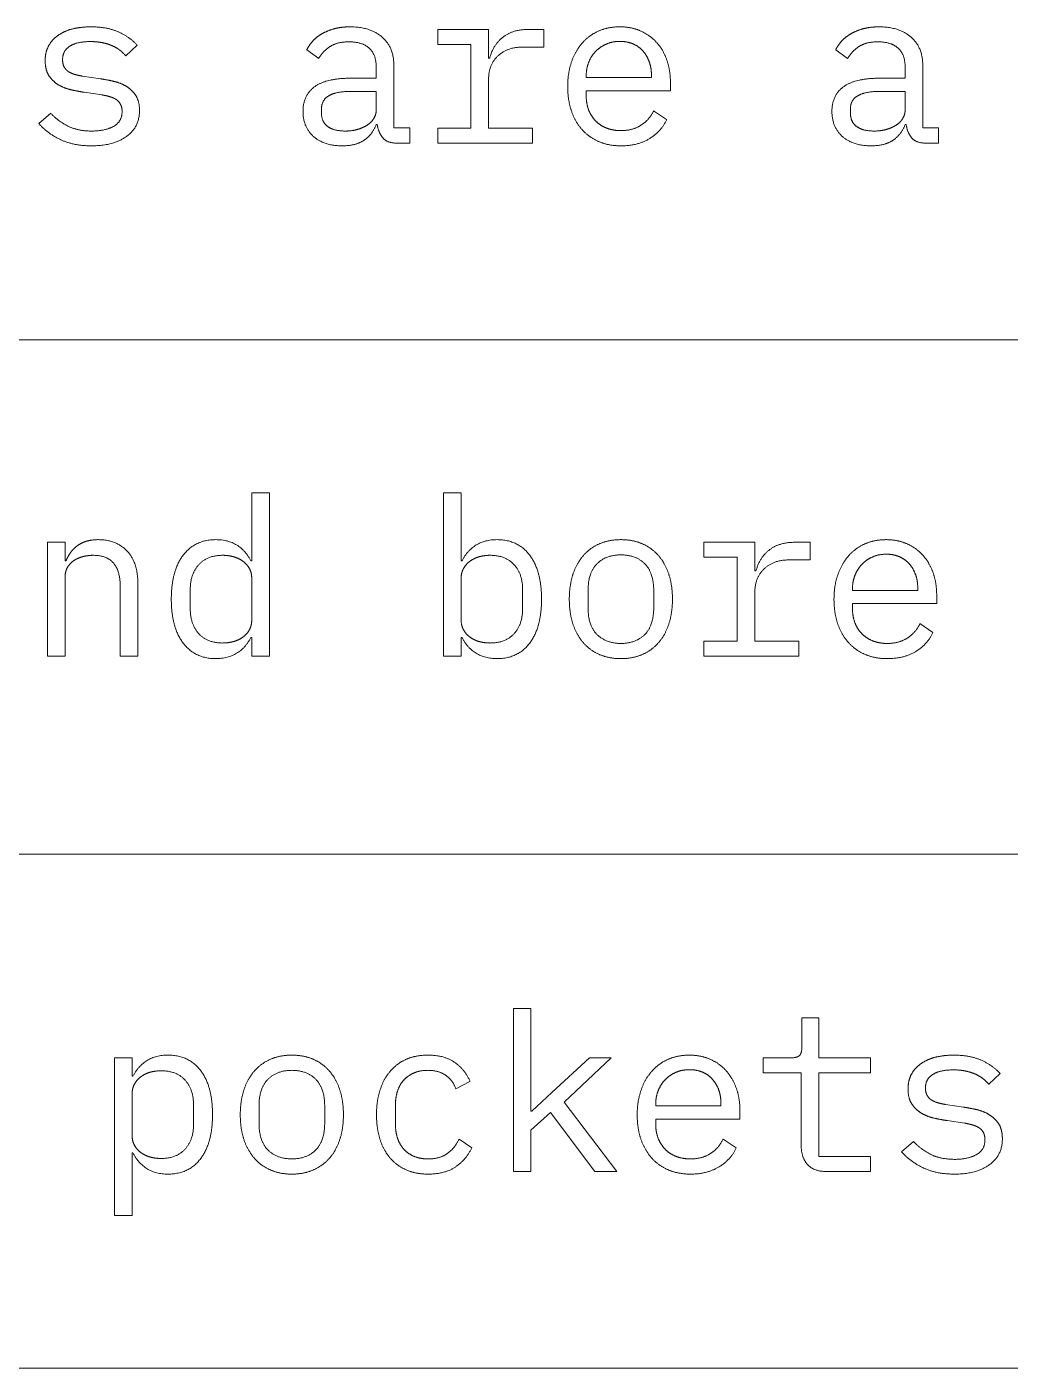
# Model space of a CAD drawing. Header units: millimetres. Extents: x 22 to 584, y 11 to 410.
# Drawn here: x 475.47 to 488.85, y 51.35 to 69.61 of the extents above; entities that cross this region are included whole.
import ezdxf

# ---------------------------------------------------------------- set-up
doc = ezdxf.new("R2010")
doc.units = ezdxf.units.MM
doc.layers.add('dims', color=7, linetype='Continuous', lineweight=5)

msp = doc.modelspace()

# ---------------------------------------------------------------- linework, layer by layer
at = {"layer": 'dims'}
for p, q in [((481.059, 69.576), (481.059, 69.372)), ((481.752, 69.576), (481.059, 69.576)), ((481.752, 69.186), (481.752, 69.576)), ((482.505, 69.576), (482.289, 69.576)), ((482.505, 69.336), (482.505, 69.576)), ((476.814, 69.216), (476.97, 69.363)), ((479.277, 69.3), (479.439, 69.18)), ((481.059, 69.372), (481.512, 69.372)), ((481.512, 69.372), (481.512, 68.232)), ((482.214, 69.336), (482.505, 69.336)), ((486.477, 69.3), (486.639, 69.18)), ((480.222, 69.066), (480.222, 68.913)), ((480.462, 68.238), (480.462, 69.09)), ((481.767, 69.186), (481.752, 69.186)), ((487.422, 69.066), (487.422, 68.913)), ((487.662, 68.238), (487.662, 69.09)), ((476.469, 68.904), (476.226, 68.94)), ((480.222, 68.913), (479.892, 68.913)), ((481.752, 68.232), (481.752, 68.901)), ((483.081, 68.922), (483.081, 68.943)), ((483.969, 68.922), (483.081, 68.922)), ((483.969, 68.955), (483.969, 68.922)), ((484.227, 68.742), (484.227, 68.856)), ((487.422, 68.913), (487.092, 68.913)), ((476.247, 68.721), (476.49, 68.685)), ((479.892, 68.733), (480.222, 68.733)), ((480.222, 68.733), (480.222, 68.478)), ((483.081, 68.742), (484.227, 68.742)), ((483.081, 68.67), (483.081, 68.742)), ((487.092, 68.733), (487.422, 68.733)), ((487.422, 68.733), (487.422, 68.478)), ((479.478, 68.436), (479.478, 68.499)), ((486.678, 68.436), (486.678, 68.499)), ((475.791, 68.436), (475.629, 68.295)), ((484.176, 68.349), (483.999, 68.469)), ((480.222, 68.28), (480.237, 68.28)), ((480.678, 68.238), (480.462, 68.238)), ((480.678, 68.028), (480.678, 68.238)), ((481.059, 68.232), (481.059, 68.028)), ((481.512, 68.232), (481.059, 68.232)), ((482.352, 68.232), (481.752, 68.232)), ((482.352, 68.028), (482.352, 68.232)), ((487.422, 68.28), (487.437, 68.28)), ((487.878, 68.238), (487.662, 68.238)), ((487.878, 68.028), (487.878, 68.238)), ((480.513, 68.028), (480.678, 68.028)), ((481.059, 68.028), (482.352, 68.028)), ((487.713, 68.028), (487.878, 68.028)), ((423.223, 65.35), (566.75, 65.35)), ((478.528, 63.266), (478.528, 62.342)), ((478.768, 63.266), (478.528, 63.266)), ((478.768, 61.046), (478.768, 63.266)), ((481.138, 63.266), (481.138, 61.046)), ((481.378, 63.266), (481.138, 63.266)), ((481.378, 62.342), (481.378, 63.266)), ((475.747, 62.594), (475.747, 61.046)), ((475.987, 62.594), (475.747, 62.594)), ((475.987, 62.342), (475.987, 62.594)), ((484.684, 62.594), (484.684, 62.39)), ((485.377, 62.594), (484.684, 62.594)), ((485.377, 62.204), (485.377, 62.594)), ((486.13, 62.594), (485.914, 62.594)), ((486.13, 62.354), (486.13, 62.594)), ((475.999, 62.342), (475.987, 62.342)), ((478.528, 62.342), (478.516, 62.342)), ((481.39, 62.342), (481.378, 62.342)), ((484.684, 62.39), (485.137, 62.39)), ((485.137, 62.39), (485.137, 61.25)), ((485.839, 62.354), (486.13, 62.354)), ((475.987, 61.046), (475.987, 62.12)), ((478.528, 62.099), (478.528, 61.541)), ((481.378, 61.541), (481.378, 62.099)), ((485.392, 62.204), (485.377, 62.204)), ((476.737, 61.997), (476.737, 61.046)), ((476.977, 61.046), (476.977, 62.039)), ((477.691, 61.688), (477.691, 61.952)), ((482.215, 61.952), (482.215, 61.688)), ((483.106, 61.709), (483.106, 61.931)), ((484, 61.931), (484, 61.709)), ((485.377, 61.25), (485.377, 61.919)), ((486.706, 61.94), (486.706, 61.961)), ((487.594, 61.94), (486.706, 61.94)), ((487.594, 61.973), (487.594, 61.94)), ((486.706, 61.76), (487.852, 61.76)), ((486.706, 61.688), (486.706, 61.76)), ((487.852, 61.76), (487.852, 61.874)), ((487.801, 61.367), (487.624, 61.487)), ((478.516, 61.298), (478.528, 61.298)), ((478.528, 61.298), (478.528, 61.046)), ((481.378, 61.298), (481.39, 61.298)), ((481.378, 61.046), (481.378, 61.298)), ((484.684, 61.25), (484.684, 61.046)), ((485.137, 61.25), (484.684, 61.25)), ((485.977, 61.25), (485.377, 61.25)), ((485.977, 61.046), (485.977, 61.25)), ((475.747, 61.046), (475.987, 61.046)), ((476.737, 61.046), (476.977, 61.046)), ((478.528, 61.046), (478.768, 61.046)), ((481.138, 61.046), (481.378, 61.046)), ((484.684, 61.046), (485.977, 61.046)), ((423.223, 58.35), (566.75, 58.35)), ((482.089, 56.248), (482.089, 54.028)), ((482.329, 56.248), (482.089, 56.248)), ((482.329, 54.847), (482.329, 56.248)), ((486.016, 56.122), (486.016, 55.717)), ((486.247, 56.122), (486.016, 56.122)), ((486.247, 55.576), (486.247, 56.122)), ((476.659, 55.576), (476.659, 53.428)), ((476.899, 55.576), (476.659, 55.576)), ((476.899, 55.324), (476.899, 55.576)), ((483.127, 55.576), (482.611, 55.102)), ((482.779, 54.97), (483.421, 55.576)), ((483.421, 55.576), (483.127, 55.576)), ((485.491, 55.576), (485.491, 55.372)), ((485.875, 55.576), (485.491, 55.576)), ((486.952, 55.576), (486.247, 55.576)), ((486.952, 55.372), (486.952, 55.576)), ((485.491, 55.372), (486.007, 55.372)), ((486.007, 55.372), (486.007, 54.382)), ((486.247, 55.372), (486.952, 55.372)), ((486.247, 54.232), (486.247, 55.372)), ((488.56, 55.216), (488.716, 55.363)), ((476.911, 55.324), (476.899, 55.324)), ((481.306, 55.153), (481.499, 55.255)), ((476.899, 54.523), (476.899, 55.081)), ((482.611, 55.102), (482.341, 54.847)), ((483.496, 54.028), (482.779, 54.97)), ((477.736, 54.934), (477.736, 54.67)), ((478.627, 54.691), (478.627, 54.913)), ((479.521, 54.913), (479.521, 54.691)), ((480.484, 54.67), (480.484, 54.934)), ((482.341, 54.847), (482.329, 54.847)), ((482.329, 54.589), (482.596, 54.832)), ((482.596, 54.832), (483.199, 54.028)), ((484.027, 54.922), (484.027, 54.943)), ((484.915, 54.922), (484.027, 54.922)), ((484.915, 54.955), (484.915, 54.922)), ((485.174, 54.742), (485.174, 54.856)), ((488.215, 54.904), (487.972, 54.94)), ((484.027, 54.742), (485.174, 54.742)), ((484.027, 54.67), (484.027, 54.742)), ((487.994, 54.721), (488.236, 54.685)), ((481.522, 54.352), (481.351, 54.469)), ((482.329, 54.028), (482.329, 54.589)), ((485.122, 54.349), (484.945, 54.469)), ((487.537, 54.436), (487.375, 54.295)), ((476.899, 54.28), (476.911, 54.28)), ((476.899, 53.428), (476.899, 54.28)), ((486.952, 54.232), (486.247, 54.232)), ((486.952, 54.028), (486.952, 54.232)), ((482.089, 54.028), (482.329, 54.028)), ((483.199, 54.028), (483.496, 54.028)), ((486.349, 54.028), (486.952, 54.028)), ((476.659, 53.428), (476.899, 53.428)), ((423.223, 51.35), (566.75, 51.35))]:
    msp.add_line(p, q, dxfattribs=at)
for points in [[(475.893, 69.496), (475.977, 69.555), (476.091, 69.584)], [(476.091, 69.584), (476.205, 69.612), (476.34, 69.612)], [(476.34, 69.612), (476.55, 69.612), (476.704, 69.546)], [(479.484, 69.517), (479.559, 69.561), (479.655, 69.586)], [(479.655, 69.586), (479.751, 69.612), (479.868, 69.612)], [(479.868, 69.612), (480.141, 69.612), (480.301, 69.474)], [(483.25, 69.555), (483.381, 69.612), (483.54, 69.612)], [(483.54, 69.612), (483.696, 69.612), (483.823, 69.555)], [(486.684, 69.517), (486.759, 69.561), (486.855, 69.586)], [(486.855, 69.586), (486.951, 69.612), (487.068, 69.612)], [(487.068, 69.612), (487.341, 69.612), (487.501, 69.474)], [(475.762, 69.352), (475.809, 69.438), (475.893, 69.496)], [(476.331, 69.411), (476.148, 69.411), (476.05, 69.348)], [(476.511, 69.393), (476.433, 69.411), (476.331, 69.411)], [(476.704, 69.546), (476.859, 69.48), (476.97, 69.363)], [(479.277, 69.3), (479.307, 69.36), (479.358, 69.417)], [(479.358, 69.417), (479.409, 69.474), (479.484, 69.517)], [(479.853, 69.408), (479.697, 69.408), (479.598, 69.346)], [(480.126, 69.322), (480.03, 69.408), (479.853, 69.408)], [(480.301, 69.474), (480.462, 69.336), (480.462, 69.09)], [(481.767, 69.186), (481.815, 69.369), (481.949, 69.472)], [(481.949, 69.472), (482.082, 69.576), (482.289, 69.576)], [(483.027, 69.391), (483.12, 69.498), (483.25, 69.555)], [(483.54, 69.414), (483.441, 69.414), (483.357, 69.378)], [(483.715, 69.381), (483.636, 69.414), (483.54, 69.414)], [(483.823, 69.555), (483.951, 69.498), (484.041, 69.397)], [(484.041, 69.397), (484.131, 69.297), (484.179, 69.159)], [(486.477, 69.3), (486.507, 69.36), (486.558, 69.417)], [(486.558, 69.417), (486.609, 69.474), (486.684, 69.517)], [(487.053, 69.408), (486.897, 69.408), (486.798, 69.346)], [(487.326, 69.322), (487.23, 69.408), (487.053, 69.408)], [(487.501, 69.474), (487.662, 69.336), (487.662, 69.09)], [(475.716, 69.15), (475.716, 69.267), (475.762, 69.352)], [(476.05, 69.348), (475.953, 69.285), (475.953, 69.165)], [(476.647, 69.346), (476.589, 69.375), (476.511, 69.393)], [(476.746, 69.283), (476.706, 69.318), (476.647, 69.346)], [(476.814, 69.216), (476.787, 69.249), (476.746, 69.283)], [(479.598, 69.346), (479.499, 69.285), (479.439, 69.18)], [(480.222, 69.066), (480.222, 69.237), (480.126, 69.322)], [(481.88, 69.216), (481.752, 69.096), (481.752, 68.901)], [(482.214, 69.336), (482.007, 69.336), (481.88, 69.216)], [(482.881, 69.135), (482.934, 69.285), (483.027, 69.391)], [(483.211, 69.279), (483.15, 69.216), (483.115, 69.13)], [(483.357, 69.378), (483.273, 69.342), (483.211, 69.279)], [(483.85, 69.286), (483.795, 69.348), (483.715, 69.381)], [(483.937, 69.141), (483.906, 69.225), (483.85, 69.286)], [(486.798, 69.346), (486.699, 69.285), (486.639, 69.18)], [(487.422, 69.066), (487.422, 69.237), (487.326, 69.322)], [(475.768, 68.946), (475.716, 69.024), (475.716, 69.15)], [(475.953, 69.165), (475.953, 69.105), (475.975, 69.064)], [(475.975, 69.064), (475.998, 69.024), (476.037, 69)], [(482.829, 68.799), (482.829, 68.985), (482.881, 69.135)], [(483.115, 69.13), (483.081, 69.045), (483.081, 68.943)], [(483.969, 68.955), (483.969, 69.057), (483.937, 69.141)], [(484.179, 69.159), (484.227, 69.021), (484.227, 68.856)], [(475.899, 68.821), (475.821, 68.868), (475.768, 68.946)], [(476.037, 69), (476.076, 68.976), (476.125, 68.962)], [(476.125, 68.962), (476.175, 68.949), (476.226, 68.94)], [(476.469, 68.904), (476.553, 68.892), (476.646, 68.871)], [(476.646, 68.871), (476.739, 68.85), (476.817, 68.804)], [(479.383, 68.796), (479.541, 68.913), (479.892, 68.913)], [(486.583, 68.796), (486.741, 68.913), (487.092, 68.913)], [(476.071, 68.754), (475.977, 68.775), (475.899, 68.821)], [(476.247, 68.721), (476.166, 68.733), (476.071, 68.754)], [(476.592, 68.662), (476.544, 68.676), (476.49, 68.685)], [(476.817, 68.804), (476.895, 68.757), (476.947, 68.679)], [(476.947, 68.679), (477, 68.601), (477, 68.475)], [(479.226, 68.463), (479.226, 68.679), (479.383, 68.796)], [(479.577, 68.673), (479.478, 68.613), (479.478, 68.499)], [(479.892, 68.733), (479.676, 68.733), (479.577, 68.673)], [(482.88, 68.467), (482.829, 68.616), (482.829, 68.799)], [(483.081, 68.67), (483.081, 68.568), (483.114, 68.481)], [(486.426, 68.463), (486.426, 68.679), (486.583, 68.796)], [(486.777, 68.673), (486.678, 68.613), (486.678, 68.499)], [(487.092, 68.733), (486.876, 68.733), (486.777, 68.673)], [(476.679, 68.625), (476.64, 68.649), (476.592, 68.662)], [(476.74, 68.56), (476.718, 68.601), (476.679, 68.625)], [(476.763, 68.46), (476.763, 68.52), (476.74, 68.56)], [(475.791, 68.436), (475.902, 68.319), (476.034, 68.256)], [(476.647, 68.257), (476.763, 68.322), (476.763, 68.46)], [(477, 68.475), (477, 68.244), (476.821, 68.118)], [(479.37, 68.118), (479.226, 68.244), (479.226, 68.463)], [(479.478, 68.436), (479.478, 68.316), (479.563, 68.254)], [(480.102, 68.275), (480.159, 68.313), (480.19, 68.365)], [(480.19, 68.365), (480.222, 68.418), (480.222, 68.478)], [(483.025, 68.212), (482.931, 68.319), (482.88, 68.467)], [(483.114, 68.481), (483.147, 68.394), (483.209, 68.331)], [(483.209, 68.331), (483.27, 68.268), (483.359, 68.233)], [(483.825, 68.271), (483.939, 68.343), (483.999, 68.469)], [(484.176, 68.349), (484.107, 68.193), (483.946, 68.092)], [(486.57, 68.118), (486.426, 68.244), (486.426, 68.463)], [(486.678, 68.436), (486.678, 68.316), (486.763, 68.254)], [(487.302, 68.275), (487.359, 68.313), (487.39, 68.365)], [(487.39, 68.365), (487.422, 68.418), (487.422, 68.478)], [(475.927, 68.075), (475.752, 68.157), (475.629, 68.295)], [(476.034, 68.256), (476.166, 68.193), (476.352, 68.193)], [(476.821, 68.118), (476.643, 67.992), (476.346, 67.992)], [(476.352, 68.193), (476.532, 68.193), (476.647, 68.257)], [(479.757, 67.992), (479.514, 67.992), (479.37, 68.118)], [(479.563, 68.254), (479.649, 68.193), (479.799, 68.193)], [(479.799, 68.193), (479.892, 68.193), (479.969, 68.215)], [(479.969, 68.215), (480.045, 68.238), (480.102, 68.275)], [(480.222, 68.28), (480.171, 68.145), (480.058, 68.069)], [(480.312, 68.1), (480.252, 68.172), (480.237, 68.28)], [(483.254, 68.049), (483.12, 68.106), (483.025, 68.212)], [(483.359, 68.233), (483.447, 68.199), (483.555, 68.199)], [(483.555, 68.199), (483.711, 68.199), (483.825, 68.271)], [(486.957, 67.992), (486.714, 67.992), (486.57, 68.118)], [(486.763, 68.254), (486.849, 68.193), (486.999, 68.193)], [(486.999, 68.193), (487.092, 68.193), (487.169, 68.215)], [(487.169, 68.215), (487.245, 68.238), (487.302, 68.275)], [(487.422, 68.28), (487.371, 68.145), (487.258, 68.069)], [(487.512, 68.1), (487.452, 68.172), (487.437, 68.28)], [(476.346, 67.992), (476.103, 67.992), (475.927, 68.075)], [(480.058, 68.069), (479.946, 67.992), (479.757, 67.992)], [(480.513, 68.028), (480.372, 68.028), (480.312, 68.1)], [(483.555, 67.992), (483.387, 67.992), (483.254, 68.049)], [(483.946, 68.092), (483.786, 67.992), (483.555, 67.992)], [(487.258, 68.069), (487.146, 67.992), (486.957, 67.992)], [(487.713, 68.028), (487.572, 68.028), (487.512, 68.1)], [(476.059, 62.451), (476.095, 62.504), (476.148, 62.543)], [(476.148, 62.543), (476.2, 62.582), (476.272, 62.606)], [(476.272, 62.606), (476.344, 62.63), (476.44, 62.63)], [(476.44, 62.63), (476.683, 62.63), (476.83, 62.475)], [(476.83, 62.475), (476.977, 62.321), (476.977, 62.039)], [(477.594, 62.417), (477.754, 62.63), (478.039, 62.63)], [(478.039, 62.63), (478.366, 62.63), (478.516, 62.342)], [(481.39, 62.342), (481.54, 62.63), (481.867, 62.63)], [(481.867, 62.63), (482.152, 62.63), (482.313, 62.417)], [(483.039, 62.409), (483.13, 62.516), (483.261, 62.573)], [(483.261, 62.573), (483.391, 62.63), (483.553, 62.63)], [(483.553, 62.63), (483.715, 62.63), (483.846, 62.573)], [(483.846, 62.573), (483.976, 62.516), (484.068, 62.409)], [(485.392, 62.204), (485.44, 62.387), (485.574, 62.49)], [(485.574, 62.49), (485.707, 62.594), (485.914, 62.594)], [(486.652, 62.409), (486.745, 62.516), (486.876, 62.573)], [(486.876, 62.573), (487.006, 62.63), (487.165, 62.63)], [(487.165, 62.63), (487.321, 62.63), (487.449, 62.573)], [(487.449, 62.573), (487.576, 62.516), (487.666, 62.415)], [(475.999, 62.342), (476.023, 62.399), (476.059, 62.451)], [(476.107, 62.345), (476.053, 62.309), (476.02, 62.252)], [(476.23, 62.399), (476.161, 62.381), (476.107, 62.345)], [(476.371, 62.417), (476.299, 62.417), (476.23, 62.399)], [(476.644, 62.313), (476.551, 62.417), (476.371, 62.417)], [(476.737, 61.997), (476.737, 62.21), (476.644, 62.313)], [(477.433, 61.82), (477.433, 62.204), (477.594, 62.417)], [(477.807, 62.289), (477.691, 62.162), (477.691, 61.952)], [(478.132, 62.417), (477.922, 62.417), (477.807, 62.289)], [(478.285, 62.396), (478.213, 62.417), (478.132, 62.417)], [(478.411, 62.334), (478.357, 62.375), (478.285, 62.396)], [(478.497, 62.235), (478.465, 62.294), (478.411, 62.334)], [(481.495, 62.334), (481.441, 62.294), (481.41, 62.235)], [(481.621, 62.396), (481.549, 62.375), (481.495, 62.334)], [(481.774, 62.417), (481.693, 62.417), (481.621, 62.396)], [(482.1, 62.289), (481.984, 62.417), (481.774, 62.417)], [(482.215, 61.952), (482.215, 62.162), (482.1, 62.289)], [(482.313, 62.417), (482.473, 62.204), (482.473, 61.82)], [(482.899, 62.153), (482.947, 62.303), (483.039, 62.409)], [(483.229, 62.303), (483.106, 62.183), (483.106, 61.931)], [(483.553, 62.423), (483.352, 62.423), (483.229, 62.303)], [(483.877, 62.303), (483.754, 62.423), (483.553, 62.423)], [(484, 61.931), (484, 62.183), (483.877, 62.303)], [(484.068, 62.409), (484.159, 62.303), (484.207, 62.153)], [(485.839, 62.354), (485.632, 62.354), (485.505, 62.234)], [(486.507, 62.153), (486.559, 62.303), (486.652, 62.409)], [(486.837, 62.297), (486.775, 62.234), (486.741, 62.148)], [(486.982, 62.396), (486.898, 62.36), (486.837, 62.297)], [(487.165, 62.432), (487.066, 62.432), (486.982, 62.396)], [(487.341, 62.399), (487.261, 62.432), (487.165, 62.432)], [(487.476, 62.304), (487.42, 62.366), (487.341, 62.399)], [(487.563, 62.159), (487.531, 62.243), (487.476, 62.304)], [(487.666, 62.415), (487.756, 62.315), (487.804, 62.177)], [(476.02, 62.252), (475.987, 62.195), (475.987, 62.12)], [(478.528, 62.099), (478.528, 62.177), (478.497, 62.235)], [(481.41, 62.235), (481.378, 62.177), (481.378, 62.099)], [(482.851, 61.82), (482.851, 62.003), (482.899, 62.153)], [(484.207, 62.153), (484.255, 62.003), (484.255, 61.82)], [(485.505, 62.234), (485.377, 62.114), (485.377, 61.919)], [(486.454, 61.817), (486.454, 62.003), (486.507, 62.153)], [(486.741, 62.148), (486.706, 62.063), (486.706, 61.961)], [(487.594, 61.973), (487.594, 62.075), (487.563, 62.159)], [(487.804, 62.177), (487.852, 62.039), (487.852, 61.874)], [(477.594, 61.223), (477.433, 61.436), (477.433, 61.82)], [(482.473, 61.82), (482.473, 61.436), (482.313, 61.223)], [(482.899, 61.485), (482.851, 61.634), (482.851, 61.82)], [(484.255, 61.82), (484.255, 61.634), (484.207, 61.485)], [(486.505, 61.485), (486.454, 61.634), (486.454, 61.817)], [(477.691, 61.688), (477.691, 61.478), (477.807, 61.35)], [(482.1, 61.35), (482.215, 61.478), (482.215, 61.688)], [(483.106, 61.709), (483.106, 61.457), (483.229, 61.337)], [(483.877, 61.337), (484, 61.457), (484, 61.709)], [(486.706, 61.688), (486.706, 61.586), (486.739, 61.499)], [(478.411, 61.305), (478.465, 61.346), (478.497, 61.404)], [(478.497, 61.404), (478.528, 61.463), (478.528, 61.541)], [(481.378, 61.541), (481.378, 61.463), (481.41, 61.404)], [(481.41, 61.404), (481.441, 61.346), (481.495, 61.305)], [(483.039, 61.23), (482.947, 61.337), (482.899, 61.485)], [(484.207, 61.485), (484.159, 61.337), (484.068, 61.23)], [(486.651, 61.23), (486.556, 61.337), (486.505, 61.485)], [(486.739, 61.499), (486.772, 61.412), (486.834, 61.349)], [(487.45, 61.289), (487.564, 61.361), (487.624, 61.487)], [(487.801, 61.367), (487.732, 61.211), (487.572, 61.11)], [(478.039, 61.01), (477.754, 61.01), (477.594, 61.223)], [(477.807, 61.35), (477.922, 61.223), (478.132, 61.223)], [(478.516, 61.298), (478.366, 61.01), (478.039, 61.01)], [(478.132, 61.223), (478.213, 61.223), (478.285, 61.244)], [(478.285, 61.244), (478.357, 61.265), (478.411, 61.305)], [(481.867, 61.01), (481.54, 61.01), (481.39, 61.298)], [(481.495, 61.305), (481.549, 61.265), (481.621, 61.244)], [(481.621, 61.244), (481.693, 61.223), (481.774, 61.223)], [(481.774, 61.223), (481.984, 61.223), (482.1, 61.35)], [(482.313, 61.223), (482.152, 61.01), (481.867, 61.01)], [(483.261, 61.067), (483.13, 61.124), (483.039, 61.23)], [(483.229, 61.337), (483.352, 61.217), (483.553, 61.217)], [(483.553, 61.217), (483.754, 61.217), (483.877, 61.337)], [(484.068, 61.23), (483.976, 61.124), (483.846, 61.067)], [(486.879, 61.067), (486.745, 61.124), (486.651, 61.23)], [(486.834, 61.349), (486.895, 61.286), (486.984, 61.251)], [(486.984, 61.251), (487.072, 61.217), (487.18, 61.217)], [(487.18, 61.217), (487.336, 61.217), (487.45, 61.289)], [(483.553, 61.01), (483.391, 61.01), (483.261, 61.067)], [(483.846, 61.067), (483.715, 61.01), (483.553, 61.01)], [(487.18, 61.01), (487.012, 61.01), (486.879, 61.067)], [(487.572, 61.11), (487.411, 61.01), (487.18, 61.01)], [(485.985, 55.607), (486.016, 55.639), (486.016, 55.717)], [(476.911, 55.324), (477.061, 55.612), (477.389, 55.612)], [(477.389, 55.612), (477.674, 55.612), (477.834, 55.399)], [(478.56, 55.391), (478.651, 55.498), (478.782, 55.555)], [(478.782, 55.555), (478.912, 55.612), (479.074, 55.612)], [(479.074, 55.612), (479.236, 55.612), (479.367, 55.555)], [(479.367, 55.555), (479.497, 55.498), (479.589, 55.391)], [(480.412, 55.391), (480.502, 55.498), (480.631, 55.555)], [(480.631, 55.555), (480.76, 55.612), (480.925, 55.612)], [(480.925, 55.612), (481.15, 55.612), (481.291, 55.513)], [(483.973, 55.391), (484.066, 55.498), (484.197, 55.555)], [(484.197, 55.555), (484.327, 55.612), (484.486, 55.612)], [(484.486, 55.612), (484.642, 55.612), (484.77, 55.555)], [(484.77, 55.555), (484.897, 55.498), (484.987, 55.398)], [(485.875, 55.576), (485.954, 55.576), (485.985, 55.607)], [(487.639, 55.496), (487.724, 55.555), (487.837, 55.584)], [(487.837, 55.584), (487.951, 55.612), (488.086, 55.612)], [(488.086, 55.612), (488.296, 55.612), (488.451, 55.546)], [(488.451, 55.546), (488.605, 55.48), (488.716, 55.363)], [(477.142, 55.378), (477.07, 55.357), (477.016, 55.316)], [(477.295, 55.399), (477.214, 55.399), (477.142, 55.378)], [(477.621, 55.271), (477.505, 55.399), (477.295, 55.399)], [(477.834, 55.399), (477.994, 55.186), (477.994, 54.802)], [(478.42, 55.135), (478.469, 55.285), (478.56, 55.391)], [(479.074, 55.405), (478.874, 55.405), (478.75, 55.285)], [(479.398, 55.285), (479.275, 55.405), (479.074, 55.405)], [(479.589, 55.391), (479.68, 55.285), (479.728, 55.135)], [(480.274, 55.135), (480.322, 55.285), (480.412, 55.391)], [(480.738, 55.37), (480.655, 55.336), (480.598, 55.273)], [(480.925, 55.405), (480.82, 55.405), (480.738, 55.37)], [(481.167, 55.339), (481.069, 55.405), (480.925, 55.405)], [(481.306, 55.153), (481.264, 55.273), (481.167, 55.339)], [(481.291, 55.513), (481.432, 55.414), (481.499, 55.255)], [(483.828, 55.135), (483.88, 55.285), (483.973, 55.391)], [(484.303, 55.378), (484.219, 55.342), (484.158, 55.279)], [(484.486, 55.414), (484.387, 55.414), (484.303, 55.378)], [(484.662, 55.381), (484.582, 55.414), (484.486, 55.414)], [(484.797, 55.286), (484.741, 55.348), (484.662, 55.381)], [(484.987, 55.398), (485.077, 55.297), (485.125, 55.159)], [(487.462, 55.15), (487.462, 55.267), (487.509, 55.353)], [(487.509, 55.353), (487.555, 55.438), (487.639, 55.496)], [(487.797, 55.348), (487.699, 55.285), (487.699, 55.165)], [(488.077, 55.411), (487.894, 55.411), (487.797, 55.348)], [(488.257, 55.393), (488.179, 55.411), (488.077, 55.411)], [(488.394, 55.346), (488.335, 55.375), (488.257, 55.393)], [(488.493, 55.283), (488.452, 55.318), (488.394, 55.346)], [(476.931, 55.217), (476.899, 55.159), (476.899, 55.081)], [(477.016, 55.316), (476.962, 55.276), (476.931, 55.217)], [(477.736, 54.934), (477.736, 55.144), (477.621, 55.271)], [(478.75, 55.285), (478.627, 55.165), (478.627, 54.913)], [(479.521, 54.913), (479.521, 55.165), (479.398, 55.285)], [(480.598, 55.273), (480.541, 55.21), (480.513, 55.123)], [(484.158, 55.279), (484.096, 55.216), (484.062, 55.13)], [(484.884, 55.141), (484.852, 55.225), (484.797, 55.286)], [(485.125, 55.159), (485.174, 55.021), (485.174, 54.856)], [(487.699, 55.165), (487.699, 55.105), (487.722, 55.064)], [(488.56, 55.216), (488.534, 55.249), (488.493, 55.283)], [(478.372, 54.802), (478.372, 54.985), (478.42, 55.135)], [(479.728, 55.135), (479.776, 54.985), (479.776, 54.802)], [(480.226, 54.802), (480.226, 54.985), (480.274, 55.135)], [(480.513, 55.123), (480.484, 55.036), (480.484, 54.934)], [(483.775, 54.799), (483.775, 54.985), (483.828, 55.135)], [(484.062, 55.13), (484.027, 55.045), (484.027, 54.943)], [(484.915, 54.955), (484.915, 55.057), (484.884, 55.141)], [(487.515, 54.946), (487.462, 55.024), (487.462, 55.15)], [(487.722, 55.064), (487.744, 55.024), (487.783, 55)], [(487.783, 55), (487.822, 54.976), (487.872, 54.962)], [(477.994, 54.802), (477.994, 54.418), (477.834, 54.205)], [(478.42, 54.467), (478.372, 54.616), (478.372, 54.802)], [(479.776, 54.802), (479.776, 54.616), (479.728, 54.467)], [(480.273, 54.469), (480.226, 54.619), (480.226, 54.802)], [(483.826, 54.467), (483.775, 54.616), (483.775, 54.799)], [(487.645, 54.821), (487.567, 54.868), (487.515, 54.946)], [(487.818, 54.754), (487.724, 54.775), (487.645, 54.821)], [(487.872, 54.962), (487.921, 54.949), (487.972, 54.94)], [(488.215, 54.904), (488.299, 54.892), (488.392, 54.871)], [(488.392, 54.871), (488.485, 54.85), (488.563, 54.804)], [(488.563, 54.804), (488.641, 54.757), (488.694, 54.679)], [(477.621, 54.333), (477.736, 54.46), (477.736, 54.67)], [(478.627, 54.691), (478.627, 54.439), (478.75, 54.319)], [(479.398, 54.319), (479.521, 54.439), (479.521, 54.691)], [(480.484, 54.67), (480.484, 54.568), (480.513, 54.481)], [(484.027, 54.67), (484.027, 54.568), (484.06, 54.481)], [(487.994, 54.721), (487.912, 54.733), (487.818, 54.754)], [(488.338, 54.662), (488.29, 54.676), (488.236, 54.685)], [(488.425, 54.625), (488.386, 54.649), (488.338, 54.662)], [(488.487, 54.56), (488.464, 54.601), (488.425, 54.625)], [(488.694, 54.679), (488.746, 54.601), (488.746, 54.475)], [(476.899, 54.523), (476.899, 54.445), (476.931, 54.386)], [(478.56, 54.212), (478.469, 54.319), (478.42, 54.467)], [(479.728, 54.467), (479.68, 54.319), (479.589, 54.212)], [(480.409, 54.214), (480.319, 54.319), (480.273, 54.469)], [(480.513, 54.481), (480.541, 54.394), (480.598, 54.331)], [(481.189, 54.271), (481.291, 54.343), (481.351, 54.469)], [(483.972, 54.212), (483.877, 54.319), (483.826, 54.467)], [(484.06, 54.481), (484.094, 54.394), (484.155, 54.331)], [(484.771, 54.271), (484.885, 54.343), (484.945, 54.469)], [(487.537, 54.436), (487.649, 54.319), (487.78, 54.256)], [(488.394, 54.258), (488.509, 54.322), (488.509, 54.46)], [(488.509, 54.46), (488.509, 54.52), (488.487, 54.56)], [(488.746, 54.475), (488.746, 54.244), (488.568, 54.118)], [(477.389, 53.992), (477.061, 53.992), (476.911, 54.28)], [(476.931, 54.386), (476.962, 54.328), (477.016, 54.288)], [(477.016, 54.288), (477.07, 54.247), (477.142, 54.226)], [(477.295, 54.205), (477.505, 54.205), (477.621, 54.333)], [(478.75, 54.319), (478.874, 54.199), (479.074, 54.199)], [(479.074, 54.199), (479.275, 54.199), (479.398, 54.319)], [(480.598, 54.331), (480.655, 54.268), (480.739, 54.233)], [(480.931, 54.199), (481.087, 54.199), (481.189, 54.271)], [(481.522, 54.352), (481.454, 54.196), (481.308, 54.094)], [(484.155, 54.331), (484.216, 54.268), (484.305, 54.233)], [(484.501, 54.199), (484.657, 54.199), (484.771, 54.271)], [(485.122, 54.349), (485.054, 54.193), (484.893, 54.093)], [(486.09, 54.127), (486.007, 54.226), (486.007, 54.382)], [(487.674, 54.075), (487.499, 54.157), (487.375, 54.295)], [(487.78, 54.256), (487.912, 54.193), (488.099, 54.193)], [(488.099, 54.193), (488.279, 54.193), (488.394, 54.258)], [(477.142, 54.226), (477.214, 54.205), (477.295, 54.205)], [(477.834, 54.205), (477.674, 53.992), (477.389, 53.992)], [(478.782, 54.049), (478.651, 54.106), (478.56, 54.212)], [(479.589, 54.212), (479.497, 54.106), (479.367, 54.049)], [(480.63, 54.05), (480.499, 54.109), (480.409, 54.214)], [(480.739, 54.233), (480.824, 54.199), (480.931, 54.199)], [(481.308, 54.094), (481.162, 53.992), (480.929, 53.992)], [(484.2, 54.049), (484.066, 54.106), (483.972, 54.212)], [(484.305, 54.233), (484.394, 54.199), (484.501, 54.199)], [(484.893, 54.093), (484.732, 53.992), (484.501, 53.992)], [(486.349, 54.028), (486.172, 54.028), (486.09, 54.127)], [(488.092, 53.992), (487.849, 53.992), (487.674, 54.075)], [(488.568, 54.118), (488.389, 53.992), (488.092, 53.992)], [(479.074, 53.992), (478.912, 53.992), (478.782, 54.049)], [(479.367, 54.049), (479.236, 53.992), (479.074, 53.992)], [(480.929, 53.992), (480.76, 53.992), (480.63, 54.05)], [(484.501, 53.992), (484.334, 53.992), (484.2, 54.049)]]:
    msp.add_open_spline(points, degree=2, dxfattribs=at)

doc.saveas('drawing.dxf')
